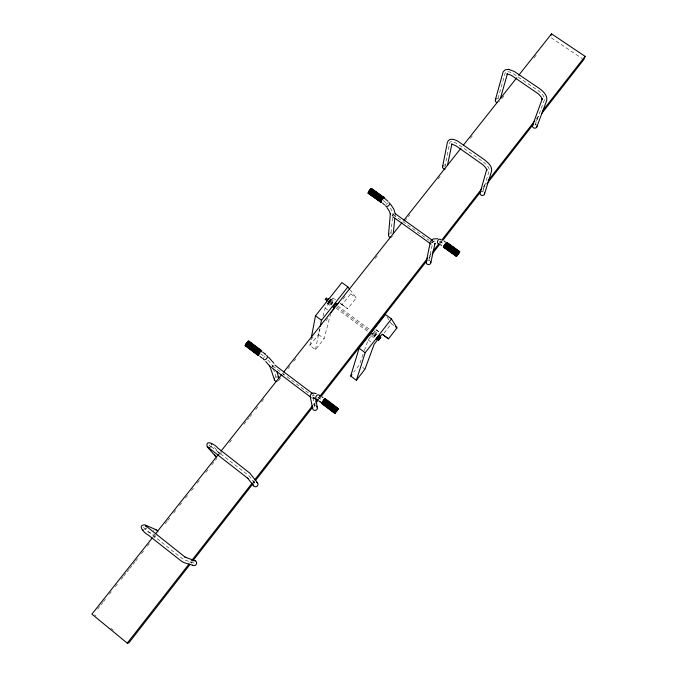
<?xml version="1.0" encoding="UTF-8"?>
<svg xmlns="http://www.w3.org/2000/svg" width="677" height="677" viewBox="0 0 677 677"><rect width="100%" height="100%" fill="white"/><g stroke="black" fill="none" stroke-linecap="round" stroke-linejoin="round"><path stroke-width="0.51" stroke-dasharray="3.38 2.54" d="M391.001 232.863L392.592 216.412M394.987 216.716L395.199 214.634M313.595 394.352L312.427 396.307M330.012 300.089L329.724 301.163M330.723 313.434L324.114 338.695L315.44 349.679L309.838 345.49L311.005 339.346M444.823 166.991L449.723 142.796A9.554 3.47 38.6 0 1 458.27 144.446L482.515 161.371A9.588 3.495 38.1 0 1 489.285 170.443L482.312 193.36M315.44 349.679L319.595 329.394M428.981 260.205L432.628 242.908A24.49 7.049 37.6 0 1 436.293 241.004M309.838 345.49L318.512 334.523L320.026 328.413M323.064 316.201L325.078 308.06L333.025 298.058L335.513 299.852M498.052 98.504L505.11 73.192A9.402 4.113 38.8 0 1 514.021 74.182L538.088 90.574A9.436 4.147 38 0 1 544.376 99.968L534.72 126.108M363.05 354.342L359.326 364.928L353.775 372.071M364.412 350.5L368.136 339.913L376.04 329.767L379.45 332.204M328.523 302.128L331.882 305.048M146.004 528.314L144.556 529.693M392.076 215.878L393.54 213.627M328.32 302.323L329.03 301.307L328.48 302.018M329.894 300.884L329.995 300.275M211.444 445.982L210.615 447.032M393.955 214.059L392.542 215.921M272.01 366.426L272.619 365.588M273.491 365.588L272.56 366.816M431.765 242.84L433.145 241.147M432.408 242.823L433.297 241.037M372.164 333.736L372.604 333.152M328.362 302.788L329.589 301.477M384.071 333.084L391.34 323.733L390.265 322.049M189.695 563.129L190.999 561.461M252.775 482.278L254.078 480.611M313.265 404.761L314.56 403.094M317.809 398.931L319.112 397.264M429.023 256.397L431.621 253.063M439.432 243.06L440.727 241.393M483.006 187.216L485.604 183.882M536.328 118.864L538.934 115.53M253.562 482.963L254.865 481.296M314.01 405.464L315.313 403.797M319.214 398.804L320.509 397.137M429.057 257.971L431.004 255.466M440.761 242.967L442.056 241.3M483.006 188.798L485.604 185.473M535.651 121.301L538.9 117.138M340.523 303.558L347.741 308.754L356.254 297.956L350.271 290.094M97.564 609.156L100.196 605.839M100.848 605.01L102.819 602.53M103.471 601.701L105.443 599.213M109.378 594.237L111.35 591.749M115.285 586.781L117.256 584.293M121.191 579.317L123.163 576.829M123.815 576L126.447 572.691M127.098 571.862L129.07 569.374M129.722 568.545L132.353 565.227M133.005 564.398L134.977 561.91M135.628 561.081L137.6 558.601M141.535 553.625L143.507 551.137M147.442 546.161L149.414 543.682M154.009 537.876L155.972 535.389M165.163 523.786L167.134 521.298M167.786 520.469L169.758 517.981M173.693 513.014L175.665 510.526M179.6 505.55L181.571 503.062M185.506 498.094L187.478 495.606M191.413 490.63L193.385 488.142M197.32 483.175L199.292 480.687M205.85 472.394L207.822 469.914M211.757 464.938L217.012 458.304M220.296 454.165L221.607 452.507M229.478 442.555L231.449 440.075M243.915 424.327L249.17 417.692M249.821 416.863L251.793 414.375M255.728 409.407L257.7 406.919M261.635 401.943L263.607 399.455M278.704 380.398L281.327 377.081M281.979 376.251L283.951 373.763M287.886 368.787L289.858 366.308M293.793 361.332L295.764 358.844M310.861 339.778L313.485 336.469M325.95 320.72L327.922 318.232M343.019 299.166L345.642 295.849M375.176 258.555L377.8 255.237M404.702 221.252L409.957 214.626M438.18 178.982L440.143 176.494M470.337 138.37L472.301 135.882M501.835 98.588L504.458 95.271M533.992 57.968L536.616 54.659M340.497 303.44L342.156 304.633L350.678 293.86L349.425 292.252M152.96 537.03L154.931 534.542M219.28 453.302L220.6 451.644M329.242 301.02L329.521 300.58M329.301 301.747L328.463 302.509M329.462 300.749L329.784 300.3M328.243 302.814L329.606 302.06L330.351 300.021M330.604 300.165L328.54 303.034M194.164 563.103L184.728 560.006A10.434 0.533 38.2 0 1 175.106 553.016L150.006 532.96A10.392 0.533 38.1 0 1 143.786 527.298L146.697 528.517M147.578 531.707L154.407 534.483M551.281 37.836L581.992 58.459M393.176 214.634L428.837 240.191M429.692 240.8L432.239 242.628M350.678 293.86L356.254 297.956M391.34 323.733L393.76 325.51M333.025 298.058L334.709 299.302M342.156 304.633L347.741 308.754M376.04 329.767L379.027 331.975M330.545 298.836L335.631 302.594M373.865 330.791L377.631 333.566M330.088 300.258L333.516 302.771M337.738 305.886L369.777 329.53M374 332.644L377.368 335.132M328.904 301.104L332.305 303.618M336.554 306.757L368.872 330.613M372.274 333.126L376.522 336.266M336.097 308.162L368.127 331.815M372.342 334.929L374.872 336.799M327.262 303.381L332.348 307.138M370.547 335.36L375.058 338.695M325.078 308.06L327.609 309.931M368.136 339.913L371.876 342.68M318.512 334.523L324.114 338.695M362.567 367.34L364.996 369.151M272.755 366.003L308.983 393.388M94.45 614.801L96.083 616.146M110.791 628.214L113.245 630.228M211.148 447.438L209.083 444.984L247.638 474.687L249.847 476.71L255.559 484.317M214.482 447.472L219.018 452.93M387.032 317.014L389.724 321.211M273.009 367.696L272.357 365.707A25.015 3.055 38.5 0 0 267.677 359.876M273.33 368.686L276.25 377.605M314.729 406.75L312.757 396.24A25.328 3.14 37.9 0 1 314.492 395.766M260.603 353.648A9.622 1.185 38.5 0 1 264.707 357.033M278.916 379.992A2.378 2.319 -20.8 0 1 278.602 380.516M275.319 377.267A2.378 2.319 -20.8 0 1 276.461 376.801M263.607 358.158A2.547 1.396 -46.6 0 1 264.682 356.593M317.894 397.323A9.715 1.21 38 0 1 321.651 399.768M314.077 405.895A2.386 2.353 -17.1 0 1 315.905 405.895M320.043 396.9A2.573 2.014 -61.2 0 1 319.366 398.728M390.401 208.144A24.203 6.872 39 0 1 392.795 214.355M383.199 200.468A9.309 2.674 38.9 0 1 387.422 204.251M392.905 236.028A2.302 2.183 4.4 0 1 392.618 236.527M389.867 233.184A2.302 2.183 4.4 0 1 391.628 233.176M386 204.733A2.471 1.303 -40.7 0 1 387.794 203.049M439.424 241.613A9.393 2.725 37.8 0 1 443.367 243.576M428.169 260.196A2.319 2.209 9.9 0 1 429.887 260.628M441.362 241.384A2.488 1.879 -72.2 0 1 441.032 242.628M253.333 483.395A2.454 2.403 -50.4 0 1 254.67 482.075M217.444 452.016A2.446 2.369 -42.5 0 1 219.45 454.707M191.709 563.442A2.539 2.446 -60.4 0 1 192.251 561.58M153.552 530.675A2.522 2.412 -53.9 0 1 154.017 530.218M482.54 191.227A2.285 2.141 12.2 0 1 483.124 191.371M444.476 164.892A2.268 2.116 8.2 0 1 445.644 165.027M534.923 124.043A2.251 2.073 13.4 0 1 536.446 124.839M499.575 101.313A2.234 2.048 10.3 0 1 499.304 101.778M496.571 98.639A2.234 2.048 10.3 0 1 498.272 98.63M330.41 299.606A2.81 0.491 -53.6 0 1 330.156 300.106M329.809 300.664A2.81 0.491 -53.6 0 1 328.514 302.374M328.1 302.814A2.81 0.491 -53.6 0 1 327.448 303.338M330.918 299.107A2.81 0.491 -53.6 0 1 329.107 302.391A2.81 0.491 -53.6 0 1 327.761 302.881M328.362 301.824A2.81 0.491 -53.6 0 1 328.777 301.231M330.757 299.513A2.429 0.423 -53.6 0 1 329.132 302.255A2.429 0.423 -53.6 0 1 327.829 303.017M328.489 301.764A2.429 0.423 -53.6 0 1 328.844 301.248M329.225 300.74A2.429 0.423 -53.6 0 1 329.606 300.283M329.97 299.894A2.429 0.423 -53.6 0 1 330.291 299.606M331.045 304.235L332.72 302.23L331.045 304.235M373.577 337.248C376.387 336.19 379.289 328.193 373.577 337.248M374.406 336.266L376.057 334.218L374.406 336.266M331.053 305.014A2.81 0.482 -53.6 0 0 333.583 301.138A2.81 0.482 -53.6 0 0 330.968 303.736A2.81 0.482 -53.6 0 0 331.053 305.014M328.87 303.084A2.429 0.423 -53.6 0 0 331.053 299.733A2.429 0.423 -53.6 0 0 328.785 301.976A2.429 0.423 -53.6 0 0 328.87 303.084"/><path stroke-width="1.02" d="M258.817 354.824C256.617 355.4 262.684 348.232 261.254 351.871M444.561 245.066L444.087 245.7L456.967 254.924L457.356 254.332L444.467 245.108L444.907 244.49L457.796 253.714L456.29 256.329L457.407 255.195M271.587 367.619L271.612 367.154M458.541 253.689L459.7 251.641L446.837 242.442L445.322 244.016M377.258 338.568L378.731 340.116L380.736 337.154L379.23 336.037L378.265 337.087L377.258 338.568L378.731 340.116M379.23 336.037L380.694 337.586M388.496 234.927L390.384 213.45L390.392 214.042L389.461 211.351L386.914 207.484M393.269 233.396L394.767 218.798M311.395 337.307L315.482 315.82L341.91 282.571L347.876 286.946L349.67 289.307M336.511 411.379L334.726 413.342L321.6 403.433L322.582 401.698M442.572 166.72L447.362 142.492C449.012 136.737 456.476 139.868 459.675 142.466L483.962 159.408C487.525 162.226 492.568 166.119 491.536 171.264L484.444 194.172M325.205 398.965L324.156 399.675M381.489 201.814L380.88 202.237L368.178 193.233L369.134 191.075M320.221 326.348L321.465 320.263L347.876 286.946M426.222 262.109L430.208 242.603M371.267 189.357L371.148 188.875L369.879 190.034M371.495 189.103L371.089 188.68L369.498 190.542M447.497 165.247L451.881 144.116L456.044 145.877L482.946 164.79L485.739 167.701L486.966 170.316L486.755 169.275L480.188 192.539M430.817 262.668L435.049 243.212L434.431 243.813L435.616 243.458M380.88 202.237L381.396 200.595M383.851 198.53L384.079 197.566L371.521 188.578M335.098 412.479L334.971 413.012L336.105 411.887M338.001 409.103L336.41 407.681M337.611 409.822L338.297 408.586L325.172 398.685M495.403 99.756L503.172 71.745L505.389 69.706L508.816 69.384M500.438 98.283L507.479 73.624L506.836 74.165L509.155 74.411L511.787 75.646L538.435 93.925L541.16 96.929L542.142 99.24L532.613 125.321M377.004 338.331L377.453 337.51M378.375 338.872L374.119 344.339L364.996 369.151L356.373 380.288L350.694 376.04L359.123 348.215L385.425 314.5L391.467 318.935L396.984 327.88L388.513 338.813L382.023 334.176L380.195 336.528M259.079 354.731L258.081 355.417L245.226 345.71L245.345 345.067L247.765 341.699L260.518 351.321M248.789 341.775C248.764 339.803 245.929 343.933 245.582 344.838M356.373 380.288L365.191 352.725L391.467 318.935M261.263 351.6L261.271 350.982L260.417 351.558M550.976 35.551L551.552 33.85L585.106 56.352L583.752 59.635L541.498 113.804M456.4 256.321L443.435 247.13L443.96 246.03M536.827 126.895L546.61 100.763C547.921 95.618 543.225 91.302 539.484 88.56L514.224 71.424L508.359 69.308M368.584 192.065L368.55 192.928M459.353 252.352L458.211 253.24M381.151 201.069L380.956 201.89L381.616 201.543M383.647 198.716L383.842 197.887L371.148 188.875M335.335 412.065L334.726 413.342M376.404 338.813L376.192 339.532L376.954 338.906M379.475 335.301L378.858 336.308M378.951 336.74L377.394 338.661M247.291 342.181L260.053 351.812L258.081 355.417M456.831 255.254L456.526 256.008L457.077 255.576M322.269 402.189L321.854 403.103L326.813 406.852M430.547 241.427L433.187 238.964L437.748 238.685M377.275 337.781L376.903 338.644M379.298 335.674L378.655 336.714M444.23 245.573L443.765 246.233L456.645 255.457M369.016 191.1L368.66 191.709L381.236 200.705L381.71 200.079L369.016 191.1L369.439 190.482L382.073 199.546L382.911 198.378L370.327 189.374M459.344 252.521L457.745 254.857M371.03 334.159L371.385 333.6M376.683 338.331L377.157 337.705M378.807 336.977L378.418 337.552M379.027 336.994C382.15 331.561 373.848 342.427 377.732 338.72M337.29 410.304L338.068 409.162L324.664 399.049L323.767 400.115M378.773 339.685L380.736 337.154M381.6 200.104L382.471 198.903L369.887 189.898M326.204 299.006C328.218 295.485 323.361 301.798 325.984 299.302M322.954 401.165L322.447 401.799L335.521 411.675L338.297 408.586M377.343 337.578L377.876 336.918M336.029 411.041L335.149 412.251L322.083 402.366M336.918 410.837L337.417 410.203M444.933 244.532L445.788 243.356L458.676 252.572L459.7 251.641M377.461 337.18L378.35 336.046M377.512 337.188L377.901 336.672M336.52 411.447L336.985 410.821M457.821 253.757L458.676 252.572M458.168 254.222L457.313 255.39M336.901 409.839L323.826 399.963L322.878 401.182L335.961 411.057M350.694 376.04L351.93 374.449M152.308 537.86L91.894 614.124L127.259 643.15L189.044 563.966M191.642 560.632L252.132 483.116M254.73 479.781L312.613 405.599M315.863 401.427L317.166 399.76M319.764 396.426L427.72 258.064M432.925 251.395L438.781 243.889M442.03 239.726L481.702 188.883M488.202 180.547L534.381 121.369M542.836 110.529L585.106 56.352M189.873 564.635L128.774 642.964L127.259 643.15M193.123 560.463L252.919 483.801M255.517 480.467L312.715 407.131M315.964 402.967L318.562 399.633M321.16 396.299L370.556 332.966M371.859 331.298L427.111 260.467M432.307 253.799L440.109 243.805M442.707 240.47L481.051 191.303M486.907 183.805L533.704 123.806M155.592 533.713L218.629 454.132M221.252 450.814L281.666 374.55M283.638 372.062L401.833 222.851M403.805 220.363L460.935 148.246M463.559 144.929L516.754 77.787M518.717 75.299L551.552 33.85M330.985 312.427L334.65 307.798M337.095 304.718L338.923 302.407M336.435 410.499L338.043 408.916M382.843 198.589L384.079 197.566M443.435 247.13L444.095 246.64M446.033 243.178L446.498 242.764M311.589 393.54L310.421 394.953L310.252 396.561L312.613 408.392M322.193 403.12L321.6 403.433M383.19 198.226L383.715 197.862M245.954 345.507L245.226 345.71M248.036 341.623L248.654 341.453M311.911 393.362L313.823 393.032L316.235 393.684M451.576 143.964L451.931 144.074M311.335 393.684L312.165 393.219M314.382 397.737L313.383 398.101L314.915 398.694M326.602 301.147L328.243 298.879M156.463 529.888L144.878 524.861C136.475 524.878 144.692 533.544 148.331 535.075L181.233 561.021L183.645 562.469L193.148 565.43M209.405 447.505L207.704 447.057L248.061 478.546L247.604 478.089L253.613 485.807M368.178 193.233L370.277 194.324M142.703 529.727L143.355 529.905M195.179 560.776L185.185 557.213L145.623 525.674L146.224 526.96M440.693 244.888L441.556 245.387M444.23 241.181L445.246 241.824M318.969 401.012L320.246 401.91M322.057 396.934L323.047 397.636M320.551 402.13L320.077 401.791M371.36 188.553L384.121 197.743M446.718 242.442L459.691 251.793M371.089 188.68L384.045 198.073M446.498 242.603L459.378 251.819M447.455 243.508L449.173 244.735M451.652 246.445L458.6 251.48M371.758 189.594L373.433 190.787M381.811 196.779L383.487 197.98M454.893 249.043L456.611 250.278M370.742 188.959L383.317 197.955M446.177 242.916L459.065 252.132M445.356 243.889L458.244 253.113M368.373 192.251L380.948 201.255M368.195 192.708L381.092 201.915M443.545 246.665L456.62 255.999M371.952 195.518L377.8 199.707M379.467 200.9L381.143 202.101M443.773 246.953L450.628 251.861M453.192 253.697L456.62 256.151M368.127 193.047L380.686 202.034M443.427 246.97L456.29 256.185M395.165 213.661L432.535 240.428M392.888 216.818L431.08 244.101M395.376 326.695L396.984 327.88M382.86 334.641L388.513 338.813M378.849 336.511L380.356 337.628M378.477 336.926L379.983 338.035M378.265 337.087L379.772 338.195M315.482 315.82L321.465 320.263M359.123 348.215L365.191 352.725M248.781 341.039L261.635 350.737M248.535 341.106L261.627 350.982M324.968 398.787L338.246 408.798M248.544 341.369L255.017 346.26M256.608 347.453L260.586 350.458M324.926 399.015L326.627 400.302M328.193 401.478L334.776 406.454M248.188 341.335L261.068 351.041M324.275 399.447L337.349 409.323M246.809 342.757L259.562 352.387M323.352 400.556L336.427 410.431M246.343 343.366L259.096 353.005M274.837 365.081L312.749 393.718M245.92 343.984L258.673 353.622M245.582 344.568L258.335 354.198M246.75 346.108L248.341 347.309M252.174 350.212L255.483 352.709M324.63 404.964L326.263 406.192M332.695 411.066L335.217 412.962M245.345 345.067L258.216 354.799M321.803 402.849L334.87 412.725M245.489 345.388L247.985 347.276M249.466 348.393L258.216 355.01M330.012 409.272L334.971 413.012M245.226 345.456L258.326 355.34M321.643 403.213L334.92 413.232M272.357 368.203L311.124 397.517M385.171 198.86L387.972 201.281M262.659 352.04L265.113 354.037M259.976 356.364L262.524 358.48M382.581 203.108L384.604 204.886M265.435 354.308L264.986 353.927M268.515 357.134L273.863 363.202M265.765 361.543L269.861 366.257L274.532 380.009M215.125 455.875L207.111 446.668C205.233 438.696 215.354 444.806 217.554 447.827L249.923 473.223L257.505 482.828M390.561 204.2L393.836 209.151L395.207 213.924M211.241 443.57L211.647 444.671M276.817 371.487L278.941 378.206A2.378 2.319 -20.8 0 0 278.636 377.681M315.778 398.871L317.352 407.757M326.449 301.502L327.38 299.522L328.387 298.523L328.43 299.014M277.02 381.413A2.378 2.319 -20.8 0 1 274.557 378.223M277.672 376.954A2.378 2.319 -20.8 0 1 278.205 377.258M266.222 355.704A2.547 1.396 -46.6 0 1 267.432 357.16A2.547 1.396 -46.6 0 1 265.096 359.69A2.547 1.396 -46.6 0 1 263.48 358.666M316.438 406.2A2.386 2.353 -17.1 0 1 316.988 409.331A2.386 2.353 -17.1 0 1 313.866 410.169A2.386 2.353 -17.1 0 1 312.782 407.182M317.276 399.768A2.573 2.014 -61.2 0 1 315.753 397.543A2.573 2.014 -61.2 0 1 317.767 394.953A2.573 2.014 -61.2 0 1 319.993 396.29M391.103 237.365A2.302 2.183 4.4 0 1 388.936 233.878M388.818 202.745A2.471 1.303 -40.7 0 1 389.681 204.2A2.471 1.303 -40.7 0 1 387.371 206.367A2.471 1.303 -40.7 0 1 385.712 205.664M430.631 261.534A2.319 2.209 9.9 0 1 429.793 264.25A2.319 2.209 9.9 0 1 426.84 263.886A2.319 2.209 9.9 0 1 426.654 261.051M438.798 244.016A2.488 1.879 -72.2 0 1 437.968 240.318A2.488 1.879 -72.2 0 1 441.176 240.2M256.524 482.066A2.454 2.403 -50.4 0 1 257.92 484.842A2.454 2.403 -50.4 0 1 255.407 486.755A2.454 2.403 -50.4 0 1 253.147 484.647M216.699 456.789A2.446 2.369 -42.5 0 1 214.677 454.724M193.292 560.776A2.539 2.446 -60.4 0 1 196.279 561.741A2.539 2.446 -60.4 0 1 195.771 564.957A2.539 2.446 -60.4 0 1 192.598 565.1M155.211 529.719A2.522 2.412 -53.9 0 1 157.876 531.851M484.393 192.53A2.285 2.141 12.2 0 1 483.429 195.255A2.285 2.141 12.2 0 1 480.433 194.519A2.285 2.141 12.2 0 1 480.873 191.659M445.17 169.098A2.268 2.116 8.2 0 1 443.003 165.704M536.937 125.829A2.251 2.073 13.4 0 1 535.49 128.088A2.251 2.073 13.4 0 1 532.774 127.073A2.251 2.073 13.4 0 1 533.281 124.458M497.273 102.574A2.234 2.048 10.3 0 1 496.072 98.91M334.887 306.216A2.81 0.474 -53.6 0 1 333.219 307.273A2.81 0.474 -53.6 0 1 335.902 303.541A2.81 0.474 -53.6 0 1 335.733 305.039M313.713 398.076L313.062 398.068L313.713 398.076M185.726 557.535L185.185 557.213L185.726 557.535M269.844 366.232L269.548 365.724L269.861 366.257M542.142 99.24L542.116 98.724L542.116 99.231"/></g></svg>
